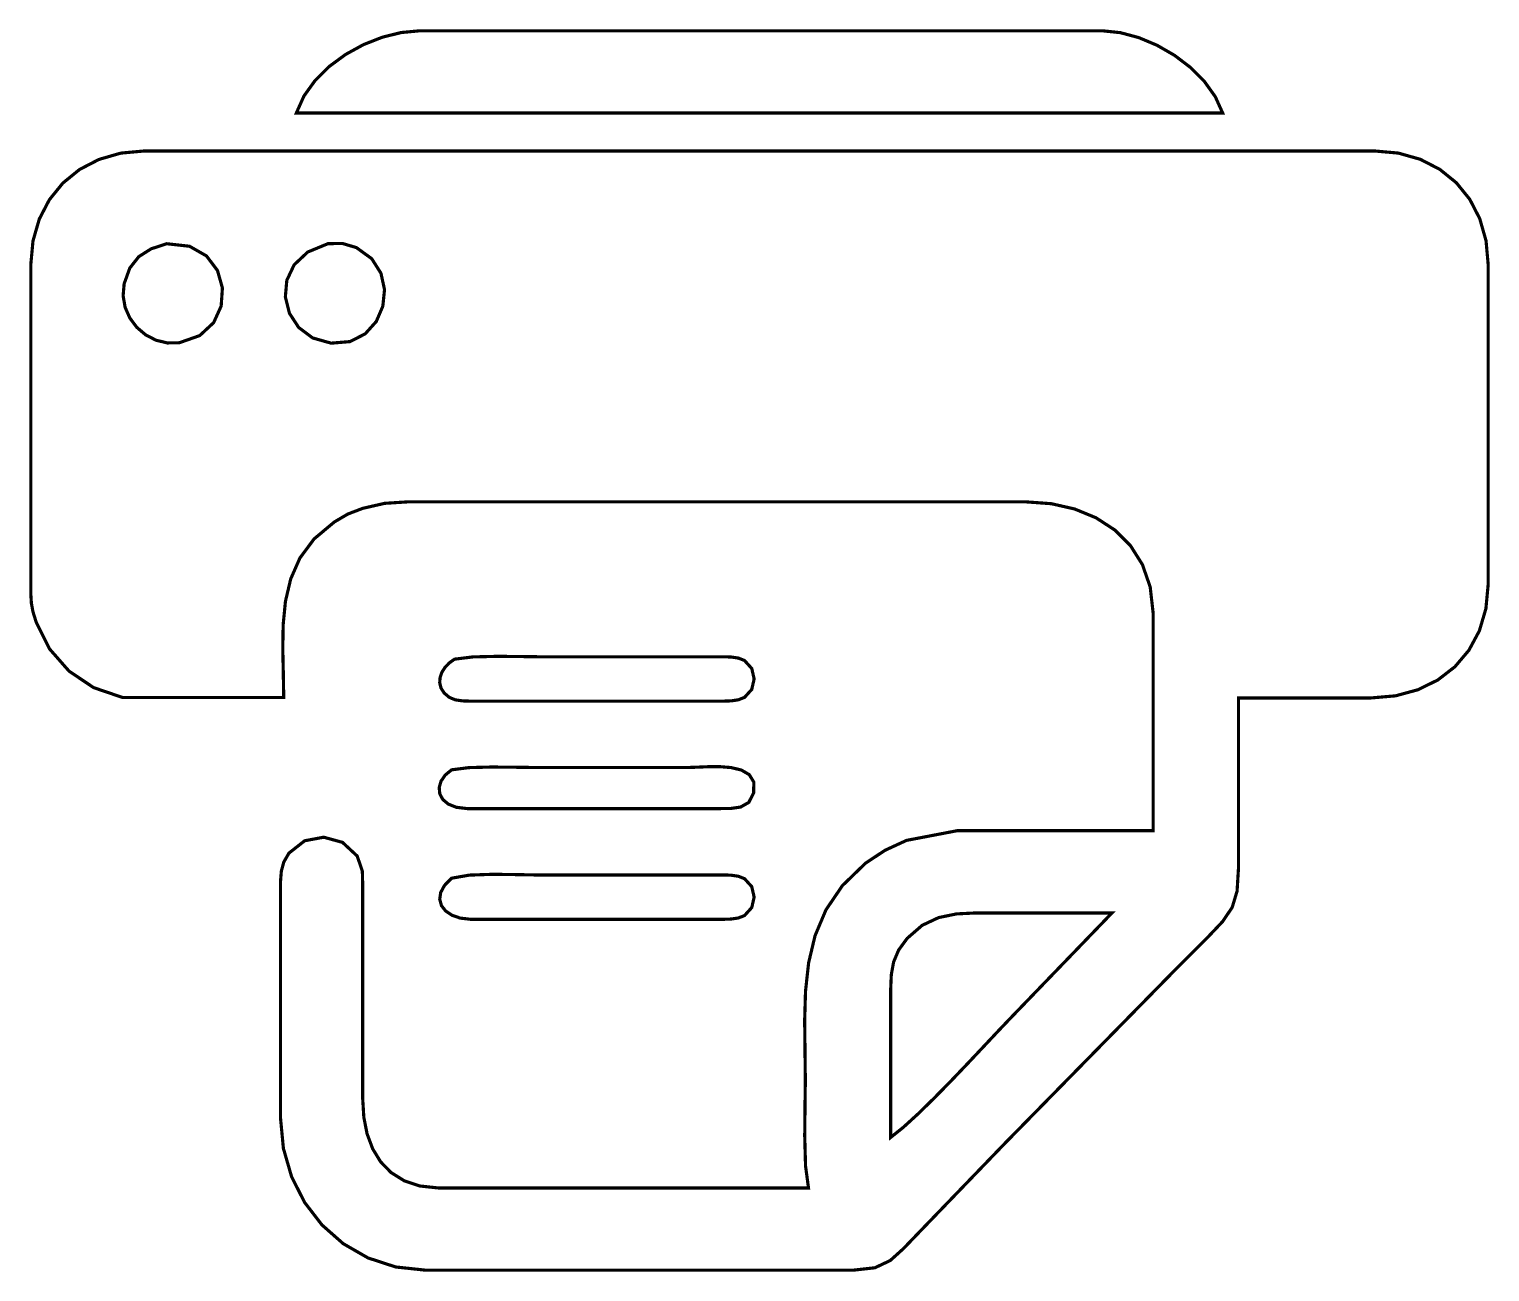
# Model space of a CAD drawing. Extents: x 0 to 6.42, y 0 to 5.46.
import ezdxf

# ---------------------------------------------------------------- set-up
doc = ezdxf.new("R2010")
doc.units = 0
doc.layers.get('0').update_dxf_attribs({"linetype": 'CONTINUOUS'})

msp = doc.modelspace()

# ---------------------------------------------------------------- linework, layer by layer
at = {"color": 0, "const_width": 0.0139}
for points in [[(1.7153, 5.4514), (4.7153, 5.4514), (4.7937, 5.4432), (4.8746, 5.4215), (4.955, 5.3877), (5.0319, 5.3434), (5.1021, 5.29), (5.1628, 5.229), (5.2107, 5.1619), (5.2431, 5.0903), (1.1736, 5.0903), (1.2071, 5.1651), (1.2564, 5.2336), (1.3183, 5.2948), (1.39, 5.3475), (1.4685, 5.3906), (1.5509, 5.423), (1.6341, 5.4437), (1.7153, 5.4514)], [(0.7014, 2.5229), (0.4097, 2.5229), (0.2831, 2.5661), (0.1753, 2.6382), (0.0899, 2.7354), (0.0305, 2.8542), (0.0165, 2.8994), (0.0096, 2.9367), (0.0072, 2.9744), (0.0069, 3.0208), (0.0069, 4.4236), (0.0166, 4.5286), (0.0443, 4.6244), (0.0886, 4.7095), (0.148, 4.7826), (0.221, 4.842), (0.3062, 4.8862), (0.402, 4.914), (0.5069, 4.9236), (5.9097, 4.9236), (6.0155, 4.9141), (6.1118, 4.8867), (6.1969, 4.8428), (6.2698, 4.7838), (6.3288, 4.711), (6.3727, 4.6258), (6.4001, 4.5296), (6.4097, 4.4236), (6.4097, 3.0208), (6.3996, 2.9129), (6.3709, 2.8157), (6.325, 2.7304), (6.2637, 2.658), (6.1885, 2.5998), (6.1011, 2.5568), (6.003, 2.5301), (5.8958, 2.5208), (5.3125, 2.5208), (5.3125, 1.7708), (5.3064, 1.6718), (5.2849, 1.6006), (5.2425, 1.5381), (5.1736, 1.4653), (5.0208, 1.3125), (4.2847, 0.5625), (3.9097, 0.1736), (3.8404, 0.1015), (3.7826, 0.0494), (3.7154, 0.0177), (3.6181, 0.0069), (1.7431, 0.0069), (1.6102, 0.0211), (1.4884, 0.0609), (1.3797, 0.1234), (1.2861, 0.2058), (1.2097, 0.305), (1.1526, 0.418), (1.1167, 0.5419), (1.1042, 0.6736), (1.1042, 1.6736), (1.1043, 1.7182), (1.1076, 1.7598), (1.1184, 1.7997), (1.1409, 1.8389), (1.2102, 1.8934), (1.294, 1.909), (1.3764, 1.8863), (1.4411, 1.8261), (1.4636, 1.759), (1.4653, 1.6875), (1.4653, 0.7569), (1.47, 0.6789), (1.4843, 0.6062), (1.5088, 0.5405), (1.5437, 0.4832), (1.5897, 0.4359), (1.6473, 0.4), (1.7167, 0.3768), (1.7986, 0.3681), (3.4236, 0.3681), (3.4106, 0.4646), (3.407, 0.597), (3.4083, 0.7329), (3.4097, 0.8403), (3.4082, 0.9734), (3.4068, 1.1045), (3.4105, 1.2328), (3.4241, 1.357), (3.4524, 1.4764), (3.5002, 1.5897), (3.5724, 1.6961), (3.6738, 1.7946), (3.7601, 1.8517), (3.8542, 1.895), (4.0764, 1.9375), (4.9375, 1.9375), (4.9375, 2.8958), (4.9247, 3.0083), (4.8907, 3.1063), (4.8381, 3.1897), (4.7693, 3.2584), (4.6868, 3.3121), (4.5931, 3.3507), (4.4907, 3.374), (4.3819, 3.3819), (1.6597, 3.3819), (1.5615, 3.3756), (1.4653, 3.3536), (1.4003, 3.3288), (1.3403, 3.2936), (1.2516, 3.2193), (1.1893, 3.1355), (1.1489, 3.0438), (1.1258, 2.9457), (1.1157, 2.843), (1.114, 2.7372), (1.1163, 2.63), (1.1181, 2.5229), (0.7014, 2.5229)], [(0.4171, 4.3403), (0.4126, 4.2873), (0.4214, 4.2365), (0.442, 4.1898), (0.4724, 4.149), (0.5112, 4.116), (0.5564, 4.0924), (0.6065, 4.0802), (0.6597, 4.0811), (0.7491, 4.1125), (0.8102, 4.1693), (0.8433, 4.2421), (0.8488, 4.3216), (0.8272, 4.3981), (0.779, 4.4623), (0.7045, 4.5048), (0.6042, 4.5161), (0.5356, 4.4936), (0.4814, 4.4592), (0.4419, 4.4092), (0.4171, 4.3403)], [(1.3264, 4.0792), (1.4093, 4.0861), (1.476, 4.1201), (1.5246, 4.1742), (1.5535, 4.2413), (1.561, 4.3144), (1.5453, 4.3864), (1.5047, 4.4503), (1.4375, 4.499), (1.376, 4.5172), (1.3125, 4.5163), (1.2236, 4.4795), (1.1639, 4.4234), (1.1317, 4.3552), (1.1253, 4.2819), (1.1432, 4.2105), (1.1838, 4.1482), (1.2453, 4.1021), (1.3264, 4.0792)], [(2.2569, 2.7014), (3.0208, 2.7014), (3.0508, 2.7016), (3.0836, 2.7005), (3.1154, 2.6959), (3.1426, 2.6851), (3.1743, 2.6502), (3.1848, 2.6042), (3.1743, 2.5582), (3.1426, 2.5232), (3.1154, 2.5125), (3.0836, 2.5079), (3.0508, 2.5068), (3.0208, 2.5069), (1.9653, 2.5069), (1.9359, 2.5068), (1.9035, 2.5078), (1.8721, 2.5124), (1.8457, 2.5232), (1.8229, 2.5426), (1.8091, 2.5642), (1.8034, 2.5873), (1.8051, 2.6108), (1.8132, 2.6338), (1.827, 2.6555), (1.8458, 2.6749), (1.8686, 2.6911), (1.9494, 2.701), (2.0574, 2.7036), (2.168, 2.7025), (2.2569, 2.7014)], [(2.2153, 2.2153), (2.8958, 2.2153), (2.9338, 2.2166), (2.981, 2.2186), (3.0323, 2.219), (3.0831, 2.215), (3.1284, 2.2041), (3.1634, 2.1838), (3.1832, 2.1514), (3.1829, 2.1044), (3.1613, 2.0619), (3.1252, 2.0414), (3.0809, 2.0351), (3.0347, 2.0347), (1.9236, 2.0347), (1.8764, 2.0405), (1.8409, 2.0546), (1.8167, 2.0751), (1.8036, 2.1), (1.8012, 2.1274), (1.8093, 2.1553), (1.8276, 2.1819), (1.8557, 2.205), (1.9314, 2.2147), (2.0306, 2.2173), (2.1323, 2.2164), (2.2153, 2.2153)], [(2.2292, 1.7431), (3.0208, 1.7431), (3.0508, 1.7433), (3.0836, 1.7422), (3.1154, 1.7375), (3.1426, 1.7268), (3.1743, 1.6918), (3.1848, 1.6458), (3.1743, 1.5999), (3.1426, 1.5649), (3.1154, 1.5542), (3.0836, 1.5495), (3.0508, 1.5484), (3.0208, 1.5486), (1.9375, 1.5486), (1.8937, 1.5536), (1.8573, 1.5662), (1.8294, 1.5849), (1.8111, 1.6086), (1.8035, 1.6361), (1.8077, 1.6662), (1.8247, 1.6975), (1.8557, 1.7289), (1.9336, 1.7425), (2.0368, 1.7461), (2.1429, 1.7447), (2.2292, 1.7431)], [(4.1597, 1.5764), (4.0738, 1.5721), (3.9952, 1.5559), (3.9232, 1.522), (3.8571, 1.4647), (3.8195, 1.4132), (3.7976, 1.3612), (3.7874, 1.3056), (3.7847, 1.2431), (3.7847, 0.5903), (3.84, 0.6345), (3.9047, 0.6935), (3.9755, 0.7627), (4.0494, 0.838), (4.1228, 0.9149), (4.1928, 0.9892), (4.2559, 1.0564), (4.309, 1.1122), (4.7569, 1.5764), (4.1597, 1.5764)]]:
    msp.add_lwpolyline(points, close=True, dxfattribs=at)

doc.saveas('drawing.dxf')
